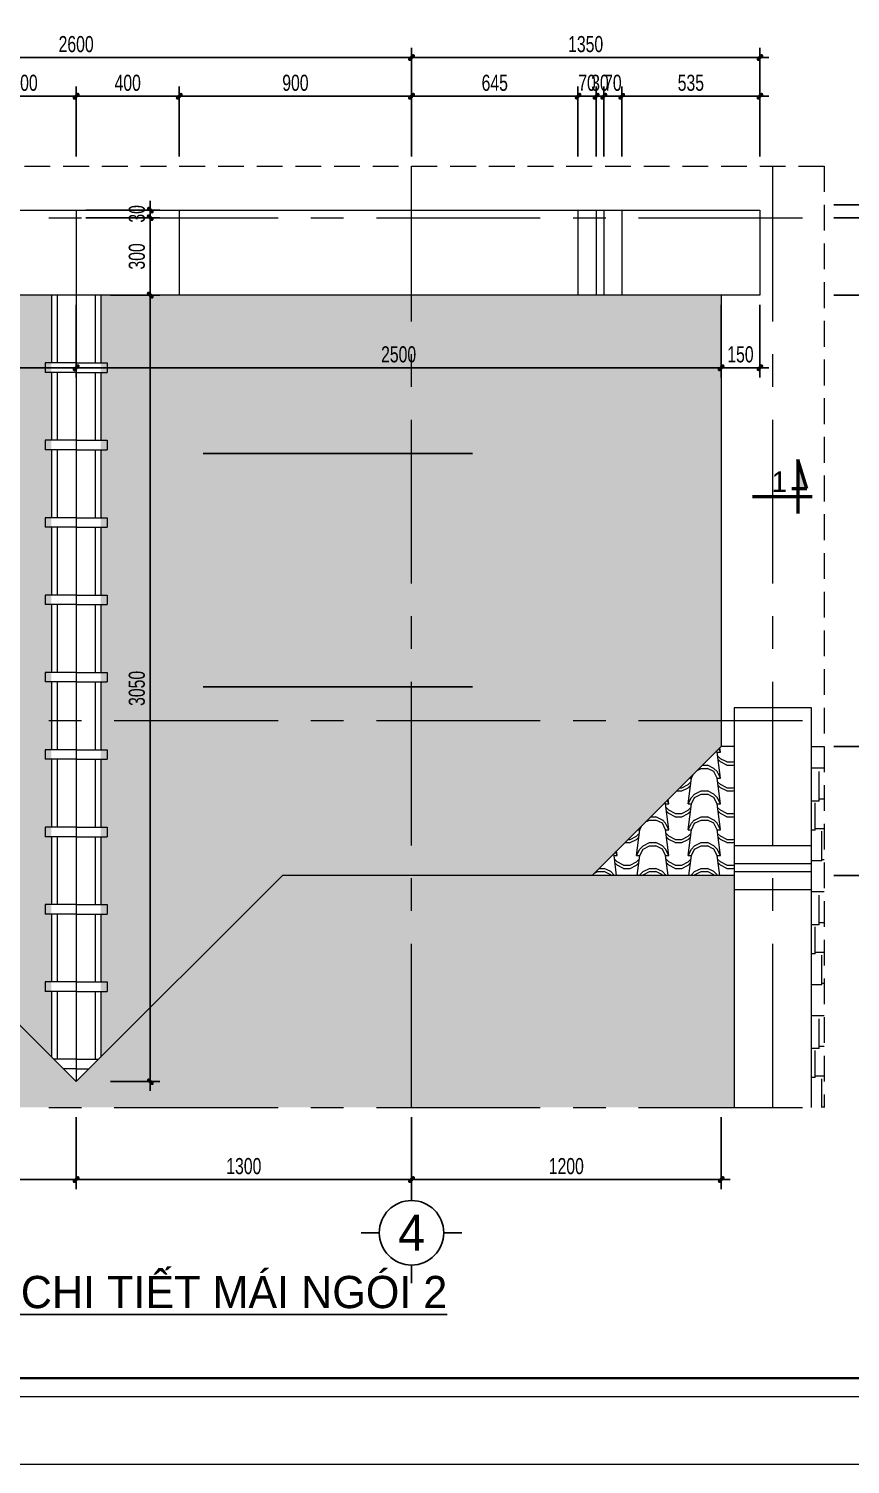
# Model space of a CAD drawing. Header units: inches. Extents: x 88947 to 296847, y 35049 to 161062.
# Drawn here: x 270730 to 273914, y 129559 to 135126 of the extents above; entities that cross this region are included whole.
import ezdxf
from ezdxf.enums import TextEntityAlignment as Align
from ezdxf.xclip import XClip

# ---------------------------------------------------------------- set-up
doc = ezdxf.new("R2010")
doc.units = ezdxf.units.IN
doc.header["$MEASUREMENT"] = 0
doc.header["$XCLIPFRAME"] = 0
doc.header["$PDMODE"] = 1
for name, pattern in [('ACAD_ISO03W100', [30, 12, -18]), ('CENTER', [50.8, 31.75, -6.35, 6.35, -6.35]), ('DASHED', [0.75, 0.5, -0.25])]:
    doc.linetypes.add(name, pattern=pattern)
for name, color, linetype, lineweight in [('A-Dims', 145, 'Continuous', 25), ('A-Text', 30, 'Continuous', 9), ('A-Wall', 2, 'Continuous', 35), ('CUA', 42, 'Continuous', 20), ('DIM', 7, 'Continuous', 25), ('GHICHU', 40, 'Continuous', 18), ('HACTH', 8, 'Continuous', 5), ('KHUNG 2', 144, 'Continuous', 18), ('NETCAT', 4, 'Continuous', 53), ('NETMANH', 192, 'Continuous', 18), ('netthay', 254, 'Continuous', 25), ('THAY', 3, 'Continuous', 18), ('TRUC', 252, 'ACAD_ISO03W100', 13)]:
    doc.layers.add(name, color=color, linetype=linetype, lineweight=lineweight)
doc.layers.add('text', color=2, linetype='Continuous')
doc.styles.add('FRANKO', font='VFRANKO.TTF')
doc.styles.add('tieude', font='VSOUVB.TTF')
doc.styles.add('VHELVEN', font='VHELVEN.TTF')
doc.styles.add('VNI-HELVE', font='VHELVEN.TTF')
doc.styles.add('VNI-HELVE-CONDENSE', font='VNARIAL.TTF', dxfattribs={"width": 0.7})
doc.dimstyles.new('TAS-50', dxfattribs={"dimscale": 25, "dimtxt": 2.5, "dimasz": 0.7, "dimexe": 1.5, "dimexo": 1.5, "dimgap": 0.8, "dimtad": 1, "dimdec": 0, "dimzin": 3, "dimdsep": 46, "dimtxsty": 'VNI-HELVE-CONDENSE', "dimblk": 'TICK', "dimcen": 2.5, "dimclrt": 71, "dimazin": 2, "dimtfac": 0.75, "dimtdec": 0, "dimtix": 1, "dimtmove": 2, "dimatfit": 2, "dimldrblk": 'TICK123', "dimfxl": 1.5, "dimtolj": 1, "dimtzin": 0, "dimarcsym": 0})
doc.dimstyles.new('TL 100', dxfattribs={"dimscale": 100, "dimtxt": 1.25, "dimasz": 0.5, "dimexe": 1, "dimexo": 1, "dimgap": 0.5, "dimtad": 1, "dimdec": 0, "dimzin": 3, "dimdsep": 46, "dimtxsty": 'VNI-HELVE-CONDENSE', "dimblk": 'DOT', "dimcen": 2, "dimclrt": 7, "dimazin": 2, "dimtfac": 0.75, "dimtdec": 0, "dimtix": 1, "dimtmove": 2, "dimatfit": 2, "dimfxl": 1.5, "dimtolj": 1, "dimtzin": 0, "dimarcsym": 0})
pattern_1 = [(90, (230703.42, 36473.69), (-100, 200), [25, -175]), (90, (230690.92, 36473.69), (-100, 200), [25, -75]), (90, (230678.42, 36573.69), (-100, 200), [25, -175]), (90, (230740.92, 36423.69), (-100, 200), [12.5, -100, 12.5, -75]), (135, (230715.92, 36436.195), (-100.00003, 6e-15), [17.6777, -265.165]), (135, (230678.42, 36423.695), (-100.00003, 6e-15), [12.63, -270.2127]), (135, (230665.92, 36423.695), (-100.00003, 6e-15), [15.15, -267.6927]), (225, (230665.92, 36548.695), (-100.00003, 6e-15), [15.15, -267.6927]), (225, (230678.42, 36548.695), (-100.00003, 6e-15), [12.63, -270.2127]), (225, (230715.92, 36536.195), (-100.00003, 6e-15), [17.6777, -265.165]), (116.56505, (230715.92, 36448.695), (-100, 4.5e-05), [27.9509, -195.6559]), (116.56505, (230703.42, 36448.695), (-100, 4.5e-05), [27.9509, -195.6559]), (116.56505, (230690.92, 36398.695), (-100, 4.5e-05), [27.9509, -195.6559]), (116.56505, (230678.42, 36398.695), (-100, 4.5e-05), [27.9509, -195.6559]), (153.43495, (230740.92, 36423.695), (-100.000001, -4.5e-05), [27.9509, -419.2627]), (153.43495, (230740.92, 36436.195), (-100.000001, -4.5e-05), [27.9509, -419.2627]), (206.56505, (230740.92, 36536.195), (-100.000001, 4.5e-05), [27.9509, -419.2627]), (206.56505, (230740.92, 36548.695), (-100.000001, 4.5e-05), [27.9509, -419.2627]), (243.43495, (230715.92, 36523.695), (-100, -4.5e-05), [27.9509, -195.6559]), (243.43495, (230703.42, 36523.695), (-100, -4.5e-05), [27.9509, -195.6559]), (243.43495, (230690.92, 36573.695), (-100, -4.5e-05), [27.9509, -195.6559]), (243.43495, (230678.42, 36573.695), (-100, -4.5e-05), [27.9509, -195.6559]), (172.874984, (230740.918, 36423.695), (-100.0000155, -2.54e-05), [100.7782, -1511.6733]), (187.125016, (230740.918, 36548.695), (-100.0000155, 2.54e-05), [100.7782, -1511.6733])]
pattern_2 = [(0, (231335.82, 36757.15), (200, 100), [25, -175]), (0, (231335.82, 36769.65), (200, 100), [25, -75]), (0, (231435.82, 36782.15), (200, 100), [25, -175]), (0, (231285.82, 36719.65), (200, 100), [12.5, -100, 12.5, -75]), (45, (231298.315, 36744.65), (0, 100.00003), [17.6777, -265.165]), (45, (231285.815, 36782.15), (0, 100.00003), [12.63, -270.2127]), (45, (231285.815, 36794.65), (0, 100.00003), [15.15, -267.6927]), (135, (231410.815, 36794.65), (0, 100.00003), [15.15, -267.6927]), (135, (231410.815, 36782.15), (0, 100.00003), [12.63, -270.2127]), (135, (231398.315, 36744.65), (0, 100.00003), [17.6777, -265.165]), (26.56505, (231310.815, 36744.65), (4.5e-05, 100), [27.9509, -195.6559]), (26.56505, (231310.815, 36757.15), (4.5e-05, 100), [27.9509, -195.6559]), (26.56505, (231260.815, 36769.65), (4.5e-05, 100), [27.9509, -195.6559]), (26.56505, (231260.815, 36782.15), (4.5e-05, 100), [27.9509, -195.6559]), (63.43495, (231285.815, 36719.65), (-4.5e-05, 100.000001), [27.9509, -419.2627]), (63.43495, (231298.315, 36719.65), (-4.5e-05, 100.000001), [27.9509, -419.2627]), (116.56505, (231398.315, 36719.65), (4.5e-05, 100.000001), [27.9509, -419.2627]), (116.56505, (231410.815, 36719.65), (4.5e-05, 100.000001), [27.9509, -419.2627]), (153.43495, (231385.815, 36744.65), (-4.5e-05, 100), [27.9509, -195.6559]), (153.43495, (231385.815, 36757.15), (-4.5e-05, 100), [27.9509, -195.6559]), (153.43495, (231435.815, 36769.65), (-4.5e-05, 100), [27.9509, -195.6559]), (153.43495, (231435.815, 36782.15), (-4.5e-05, 100), [27.9509, -195.6559]), (82.874984, (231285.815, 36719.651), (-2.54e-05, 100.0000155), [100.7782, -1511.6733]), (97.125016, (231410.815, 36719.651), (2.54e-05, 100.0000155), [100.7782, -1511.6733])]

# ---------------------------------------------------------------- blocks, each defined once
blk = doc.blocks.new('khung ten')
at = {"layer": 'A-Wall', "ltscale": 0.7}
blk.add_lwpolyline([(267204, -219099), (305804, -219099), (305804, -190799), (267204, -190799)], close=True, dxfattribs=at)
at = {"layer": 'KHUNG 2', "ltscale": 0.7}
blk.add_lwpolyline([(267004, -219299), (306004, -219299), (306004, -190599), (267004, -190599)], close=True, dxfattribs=at)
at = {"layer": 'NETMANH', "ltscale": 0.7}
blk.add_lwpolyline([(265004, -220042), (307004, -220042), (307004, -190342), (265004, -190342)], close=True, dxfattribs=at)
blk = doc.blocks.new('_Dot')
at = {"layer": 'netthay', "color": 0, "lineweight": -2}
blk.add_line((-0.5, 0), (-1, 0), dxfattribs=at)
at = {"layer": 'netthay', "color": 0, "const_width": 0.5}
blk.add_lwpolyline([(-0.25, 0, 1), (0.25, 0, 1)], format="xyb", close=True, dxfattribs=at)
blk = doc.blocks.new('A$C02956A0F')
at = {"layer": 'THAY'}
for p, q in [((263, 0), (263, 120.3)), ((263, 120.3), (300, 120.3)), ((563, 0), (563, 120.3)), ((563, 120.3), (600, 120.3)), ((863, 0), (863, 120.3)), ((863, 120.3), (900, 120.3)), ((1163, 0), (1163, 120.3)), ((1163, 120.3), (1200, 120.3)), ((1463, 0), (1463, 120.3)), ((1463, 120.3), (1500, 120.3)), ((1763, 0), (1763, 120.3)), ((1763, 120.3), (1800, 120.3)), ((2063, 0), (2063, 120.3)), ((2063, 120.3), (2100, 120.3)), ((2363, 0), (2363, 120.3)), ((2363, 120.3), (2400, 120.3)), ((2663, 0), (2663, 120.3)), ((2663, 120.3), (2700, 120.3)), ((2963, 0), (2963, 120.3)), ((2963, 120.3), (3000, 120.3)), ((3263, 0), (3263, 120.3)), ((3263, 120.3), (3300, 120.3)), ((3563, 0), (3563, 120.3)), ((3563, 120.3), (3600, 120.3)), ((3863, 0), (3863, 120.3)), ((3863, 120.3), (3900, 120.3)), ((4162.9, 0), (4162.9, 120.3)), ((4162.9, 120.3), (4200, 120.3)), ((4462.9, 0), (4462.9, 120.3)), ((4462.9, 120.3), (4500, 120.3)), ((4762.9, 0), (4762.9, 120.3)), ((4762.9, 120.3), (4800, 120.3)), ((5062.9, 0), (5062.9, 120.3)), ((5062.9, 120.3), (5100, 120.3)), ((0, 95.6), (263, 95.6)), ((0, 73.7), (263, 73.7)), ((300, 95.6), (563, 95.6)), ((300, 73.7), (563, 73.7)), ((600, 95.6), (863, 95.6)), ((600, 73.7), (863, 73.7)), ((900, 95.6), (1163, 95.6)), ((900, 73.7), (1163, 73.7)), ((1200, 95.6), (1463, 95.6)), ((1200, 73.7), (1463, 73.7)), ((1500, 95.6), (1763, 95.6)), ((1500, 73.7), (1763, 73.7)), ((1800, 95.6), (2063, 95.6)), ((1800, 73.7), (2063, 73.7)), ((2100, 95.6), (2363, 95.6)), ((2100, 73.7), (2363, 73.7)), ((2400, 95.6), (2663, 95.6)), ((2400, 73.7), (2663, 73.7)), ((2700, 95.6), (2963, 95.6)), ((2700, 73.7), (2963, 73.7)), ((3000, 95.6), (3263, 95.6)), ((3000, 73.7), (3263, 73.7)), ((3300, 95.6), (3563, 95.6)), ((3300, 73.7), (3563, 73.7)), ((3600, 95.6), (3863, 95.6)), ((3600, 73.7), (3863, 73.7)), ((3900, 95.6), (4162.9, 95.6)), ((3900, 73.7), (4162.9, 73.7)), ((4200, 95.6), (4462.9, 95.6)), ((4200, 73.7), (4462.9, 73.7)), ((4500, 95.6), (4762.9, 95.6)), ((4500, 73.7), (4762.9, 73.7)), ((4800, 95.6), (5062.9, 95.6)), ((4800, 73.7), (5062.9, 73.7)), ((263, 0), (263, -120.3)), ((563, 0), (563, -120.3)), ((863, 0), (863, -120.3)), ((1163, 0), (1163, -120.3)), ((1463, 0), (1463, -120.3)), ((1763, 0), (1763, -120.3)), ((2063, 0), (2063, -120.3)), ((2363, 0), (2363, -120.3)), ((2663, 0), (2663, -120.3)), ((2963, 0), (2963, -120.3)), ((3263, 0), (3263, -120.3)), ((3563, 0), (3563, -120.3)), ((3863, 0), (3863, -120.3)), ((4162.9, 0), (4162.9, -120.3)), ((4462.9, 0), (4462.9, -120.3)), ((4762.9, 0), (4762.9, -120.3)), ((5062.9, 0), (5062.9, -120.3)), ((0, -73.7), (263, -73.7)), ((0, -95.6), (263, -95.6)), ((300, -73.7), (563, -73.7)), ((300, -95.6), (563, -95.6)), ((600, -73.7), (863, -73.7)), ((600, -95.6), (863, -95.6)), ((900, -73.7), (1163, -73.7)), ((900, -95.6), (1163, -95.6)), ((1200, -73.7), (1463, -73.7)), ((1200, -95.6), (1463, -95.6)), ((1500, -73.7), (1763, -73.7)), ((1500, -95.6), (1763, -95.6)), ((1800, -73.7), (2063, -73.7)), ((1800, -95.6), (2063, -95.6)), ((2100, -73.7), (2363, -73.7)), ((2100, -95.6), (2363, -95.6)), ((2400, -73.7), (2663, -73.7)), ((2400, -95.6), (2663, -95.6)), ((2700, -73.7), (2963, -73.7)), ((2700, -95.6), (2963, -95.6)), ((3000, -73.7), (3263, -73.7)), ((3000, -95.6), (3263, -95.6)), ((3300, -73.7), (3563, -73.7)), ((3300, -95.6), (3563, -95.6)), ((3600, -73.7), (3863, -73.7)), ((3600, -95.6), (3863, -95.6)), ((3900, -73.7), (4162.9, -73.7)), ((3900, -95.6), (4162.9, -95.6)), ((4200, -73.7), (4462.9, -73.7)), ((4200, -95.6), (4462.9, -95.6)), ((4500, -73.7), (4762.9, -73.7)), ((4500, -95.6), (4762.9, -95.6)), ((4800, -73.7), (5062.9, -73.7)), ((4800, -95.6), (5062.9, -95.6)), ((263, -120.3), (300, -120.3)), ((563, -120.3), (600, -120.3)), ((863, -120.3), (900, -120.3)), ((1163, -120.3), (1200, -120.3)), ((1463, -120.3), (1500, -120.3)), ((1763, -120.3), (1800, -120.3)), ((2063, -120.3), (2100, -120.3)), ((2363, -120.3), (2400, -120.3)), ((2663, -120.3), (2700, -120.3)), ((2963, -120.3), (3000, -120.3)), ((3263, -120.3), (3300, -120.3)), ((3563, -120.3), (3600, -120.3)), ((3863, -120.3), (3900, -120.3)), ((4162.9, -120.3), (4200, -120.3)), ((4462.9, -120.3), (4500, -120.3)), ((4762.9, -120.3), (4800, -120.3)), ((5062.9, -120.3), (5100, -120.3))]:
    blk.add_line(p, q, dxfattribs=at)
for points in [[(300, 0), (300, 120.3)], [(600, 0), (600, 120.3)], [(900, 0), (900, 120.3)], [(1200, 0), (1200, 120.3)], [(1500, 0), (1500, 120.3)], [(1800, 0), (1800, 120.3)], [(2100, 0), (2100, 120.3)], [(2400, 0), (2400, 120.3)], [(2700, 0), (2700, 120.3)], [(3000, 0), (3000, 120.3)], [(3300, 0), (3300, 120.3)], [(3600, 0), (3600, 120.3)], [(3900, 0), (3900, 120.3)], [(4200, 0), (4200, 120.3)], [(4500, 0), (4500, 120.3)], [(4800, 0), (4800, 120.3)], [(5100, 0), (5100, 120.3)], [(300, 0), (300, -120.3)], [(600, 0), (600, -120.3)], [(900, 0), (900, -120.3)], [(1200, 0), (1200, -120.3)], [(1500, 0), (1500, -120.3)], [(1800, 0), (1800, -120.3)], [(2100, 0), (2100, -120.3)], [(2400, 0), (2400, -120.3)], [(2700, 0), (2700, -120.3)], [(3000, 0), (3000, -120.3)], [(3300, 0), (3300, -120.3)], [(3600, 0), (3600, -120.3)], [(3900, 0), (3900, -120.3)], [(4200, 0), (4200, -120.3)], [(4500, 0), (4500, -120.3)], [(4800, 0), (4800, -120.3)], [(5100, 0), (5100, -120.3)]]:
    blk.add_lwpolyline(points, dxfattribs=at)
blk = doc.blocks.new('TICK')
at = {"layer": 'A-Dims', "color": 1}
for p, q in [((-2, 0), (2, 0)), ((0, 1.5), (0, -1.5))]:
    blk.add_line(p, q, dxfattribs=at)
at = {"layer": 'A-Dims', "color": 1, "const_width": 0.788}
blk.add_lwpolyline([(-0.33, -0.35), (0.38, 0.38)], dxfattribs=at)
at = {"layer": 'A-Dims', "color": 1, "const_width": 0.394}
for points in [[(0.24, 0.52, -0.414214), (0.52, 0.52, -1)], [(0.52, 0.52, -0.414214), (0.52, 0.24, -1)], [(-0.47, -0.21, 0.414214), (-0.47, -0.49, 1)], [(-0.47, -0.49, 0.414214), (-0.19, -0.49, 1)]]:
    blk.add_lwpolyline(points, format="xyb", dxfattribs=at)
blk = doc.blocks.new('*D2086')
at = {"layer": 'Defpoints', "color": 0}
for p in [(270913.6, 134863.7), (270513.6, 134592.6), (270913.6, 134592.6)]:
    blk.add_point(p, dxfattribs=at)
at = {"layer": 'DIM', "color": 0, "lineweight": -2}
for p, q in [((270513.6, 134630.1), (270513.6, 134901.2)), ((270913.6, 134630.1), (270913.6, 134901.2)), ((270531.1, 134863.7), (270896.1, 134863.7))]:
    blk.add_line(p, q, dxfattribs=at)
at = {"layer": 'DIM', "color": 0, "lineweight": -2, "xscale": 17.5, "yscale": 17.5, "zscale": 17.5, "rotation": 180}
blk.add_blockref('TICK', (270513.6, 134863.7), dxfattribs=at)
at = {"layer": 'DIM', "color": 0, "lineweight": -2, "xscale": 17.5, "yscale": 17.5, "zscale": 17.5}
blk.add_blockref('TICK', (270913.6, 134863.7), dxfattribs=at)
at = {"layer": 'DIM', "color": 71, "insert": (270713.6, 134915.6), "char_height": 62.5, "attachment_point": 5, "style": 'VNI-HELVE-CONDENSE'}
blk.add_mtext('\\A1;400', dxfattribs=at)
blk = doc.blocks.new('TICK123')
at = {"layer": 'A-Dims', "color": 1}
blk.add_lwpolyline([(0.05, 0, 0, 0.84, 0), (-2.11, 0, 8.4, 8.4, 0)], format="xyseb", dxfattribs=at)
blk = doc.blocks.new('*D2088')
at = {"layer": 'Defpoints', "color": 0}
for p in [(272213.6, 135013.7), (269613.6, 134592.6), (272213.6, 134592.6)]:
    blk.add_point(p, dxfattribs=at)
at = {"layer": 'DIM', "color": 0, "lineweight": -2}
for p, q in [((269613.6, 134630.1), (269613.6, 135051.2)), ((269631.1, 135013.7), (272196.1, 135013.7)), ((272213.6, 134630.1), (272213.6, 135051.2))]:
    blk.add_line(p, q, dxfattribs=at)
at = {"layer": 'DIM', "color": 0, "lineweight": -2, "xscale": 17.5, "yscale": 17.5, "zscale": 17.5, "rotation": 180}
blk.add_blockref('TICK', (269613.6, 135013.7), dxfattribs=at)
at = {"layer": 'DIM', "color": 0, "lineweight": -2, "xscale": 17.5, "yscale": 17.5, "zscale": 17.5}
blk.add_blockref('TICK', (272213.6, 135013.7), dxfattribs=at)
at = {"layer": 'DIM', "color": 71, "insert": (270913.6, 135065.6), "char_height": 62.5, "attachment_point": 5, "style": 'VNI-HELVE-CONDENSE'}
blk.add_mtext('\\A1;2600', dxfattribs=at)
blk = doc.blocks.new('*D2089')
at = {"layer": 'Defpoints', "color": 0}
for p in [(273563.6, 135013.7), (272213.6, 134592.6), (273563.6, 134592.6)]:
    blk.add_point(p, dxfattribs=at)
at = {"layer": 'DIM', "color": 0, "lineweight": -2}
for p, q in [((272213.6, 134630.1), (272213.6, 135051.2)), ((272231.1, 135013.7), (273546.1, 135013.7)), ((273563.6, 134630.1), (273563.6, 135051.2))]:
    blk.add_line(p, q, dxfattribs=at)
at = {"layer": 'DIM', "color": 0, "lineweight": -2, "xscale": 17.5, "yscale": 17.5, "zscale": 17.5, "rotation": 180}
blk.add_blockref('TICK', (272213.6, 135013.7), dxfattribs=at)
at = {"layer": 'DIM', "color": 0, "lineweight": -2, "xscale": 17.5, "yscale": 17.5, "zscale": 17.5}
blk.add_blockref('TICK', (273563.6, 135013.7), dxfattribs=at)
at = {"layer": 'DIM', "color": 71, "insert": (272888.6, 135065.7), "char_height": 62.5, "attachment_point": 5, "style": 'VNI-HELVE-CONDENSE'}
blk.add_mtext('\\A1;1350', dxfattribs=at)
blk = doc.blocks.new('A$C7A0429F1')
at = {"layer": 'THAY'}
for points in [[(-704.7, 0), (-704.7, -300)], [(-634.7, 0), (-634.7, -300)], [(-604.6, 0), (-604.6, -300)], [(-534.5, 0), (-534.5, -300)]]:
    blk.add_lwpolyline(points, dxfattribs=at)
blk = doc.blocks.new('*D2090')
at = {"layer": 'Defpoints', "color": 0}
for p in [(273813.6, 134442.6), (273813.6, 134392.6), (274100.7, 134392.6)]:
    blk.add_point(p, dxfattribs=at)
at = {"layer": 'DIM', "color": 0, "lineweight": -2}
for p, q in [((273851.1, 134442.6), (274138.2, 134442.6)), ((274100.7, 134460.1), (274100.7, 134477.6)), ((274100.7, 134442.6), (274100.7, 134392.6)), ((273851.1, 134392.6), (274138.2, 134392.6)), ((274100.7, 134375.1), (274100.7, 134357.6))]:
    blk.add_line(p, q, dxfattribs=at)
at = {"layer": 'DIM', "color": 0, "lineweight": -2, "xscale": 17.5, "yscale": 17.5, "zscale": 17.5}
for p, rotation in [((274100.7, 134442.6), 270), ((274100.7, 134392.6), 90)]:
    blk.add_blockref('TICK', p, dxfattribs=dict(at, rotation=rotation))
at = {"layer": 'DIM', "color": 71, "insert": (274048.8, 134417.6), "char_height": 62.5, "attachment_point": 5, "rotation": 90, "style": 'VNI-HELVE-CONDENSE'}
blk.add_mtext('\\A1;50', dxfattribs=at)
blk = doc.blocks.new('*D2091')
at = {"layer": 'Defpoints', "color": 0}
for p in [(273813.6, 134392.6), (273813.6, 134092.6), (274100.7, 134092.6)]:
    blk.add_point(p, dxfattribs=at)
at = {"layer": 'DIM', "color": 0, "lineweight": -2}
for p, q in [((273851.1, 134392.6), (274138.2, 134392.6)), ((274100.7, 134375.1), (274100.7, 134110.1)), ((273851.1, 134092.6), (274138.2, 134092.6))]:
    blk.add_line(p, q, dxfattribs=at)
at = {"layer": 'DIM', "color": 0, "lineweight": -2, "xscale": 17.5, "yscale": 17.5, "zscale": 17.5}
for p, rotation in [((274100.7, 134392.6), 90), ((274100.7, 134092.6), 270)]:
    blk.add_blockref('TICK', p, dxfattribs=dict(at, rotation=rotation))
at = {"layer": 'DIM', "color": 71, "insert": (274048.8, 134242.6), "char_height": 62.5, "attachment_point": 5, "rotation": 90, "style": 'VNI-HELVE-CONDENSE'}
blk.add_mtext('\\A1;300', dxfattribs=at)
blk = doc.blocks.new('*D2092')
at = {"layer": 'Defpoints', "color": 0}
for p in [(273813.6, 134092.6), (273813.6, 132342.6), (274100.7, 132342.6)]:
    blk.add_point(p, dxfattribs=at)
at = {"layer": 'DIM', "color": 0, "lineweight": -2}
for p, q in [((273851.1, 134092.6), (274138.2, 134092.6)), ((274100.7, 134075.1), (274100.7, 132360.1)), ((273851.1, 132342.6), (274138.2, 132342.6))]:
    blk.add_line(p, q, dxfattribs=at)
at = {"layer": 'DIM', "color": 0, "lineweight": -2, "xscale": 17.5, "yscale": 17.5, "zscale": 17.5}
for p, rotation in [((274100.7, 134092.6), 90), ((274100.7, 132342.6), 270)]:
    blk.add_blockref('TICK', p, dxfattribs=dict(at, rotation=rotation))
at = {"layer": 'DIM', "color": 71, "insert": (274048.8, 133217.6), "char_height": 62.5, "attachment_point": 5, "rotation": 90, "style": 'VNI-HELVE-CONDENSE'}
blk.add_mtext('\\A1;1750', dxfattribs=at)
blk = doc.blocks.new('*D2093')
at = {"layer": 'Defpoints', "color": 0}
for p in [(273813.6, 132342.6), (273813.6, 131842.6), (274100.7, 131842.6)]:
    blk.add_point(p, dxfattribs=at)
at = {"layer": 'DIM', "color": 0, "lineweight": -2}
for p, q in [((273851.1, 132342.6), (274138.2, 132342.6)), ((274100.7, 132325.1), (274100.7, 131860.1)), ((273851.1, 131842.6), (274138.2, 131842.6))]:
    blk.add_line(p, q, dxfattribs=at)
at = {"layer": 'DIM', "color": 0, "lineweight": -2, "xscale": 17.5, "yscale": 17.5, "zscale": 17.5}
for p, rotation in [((274100.7, 132342.6), 90), ((274100.7, 131842.6), 270)]:
    blk.add_blockref('TICK', p, dxfattribs=dict(at, rotation=rotation))
at = {"layer": 'DIM', "color": 71, "insert": (274048.8, 132092.6), "char_height": 62.5, "attachment_point": 5, "rotation": 90, "style": 'VNI-HELVE-CONDENSE'}
blk.add_mtext('\\A1;500', dxfattribs=at)
blk = doc.blocks.new('*D2094')
at = {"layer": 'Defpoints', "color": 0}
for p in [(273813.6, 134392.6), (273813.6, 134092.6), (274250.7, 134092.6)]:
    blk.add_point(p, dxfattribs=at)
at = {"layer": 'DIM', "color": 0, "lineweight": -2}
for p, q in [((273851.1, 134392.6), (274288.2, 134392.6)), ((274250.7, 134375.1), (274250.7, 134110.1)), ((273851.1, 134092.6), (274288.2, 134092.6))]:
    blk.add_line(p, q, dxfattribs=at)
at = {"layer": 'DIM', "color": 0, "lineweight": -2, "xscale": 17.5, "yscale": 17.5, "zscale": 17.5}
for p, rotation in [((274250.7, 134392.6), 90), ((274250.7, 134092.6), 270)]:
    blk.add_blockref('TICK', p, dxfattribs=dict(at, rotation=rotation))
at = {"layer": 'DIM', "color": 71, "insert": (274198.8, 134242.6), "char_height": 62.5, "attachment_point": 5, "rotation": 90, "style": 'VNI-HELVE-CONDENSE'}
blk.add_mtext('\\A1;300', dxfattribs=at)
blk = doc.blocks.new('*D2095')
at = {"layer": 'Defpoints', "color": 0}
for p in [(273813.6, 134092.6), (273813.6, 131842.6), (274250.7, 131842.6)]:
    blk.add_point(p, dxfattribs=at)
at = {"layer": 'DIM', "color": 0, "lineweight": -2}
for p, q in [((273851.1, 134092.6), (274288.2, 134092.6)), ((274250.7, 134075.1), (274250.7, 131860.1)), ((273851.1, 131842.6), (274288.2, 131842.6))]:
    blk.add_line(p, q, dxfattribs=at)
at = {"layer": 'DIM', "color": 0, "lineweight": -2, "xscale": 17.5, "yscale": 17.5, "zscale": 17.5}
for p, rotation in [((274250.7, 134092.6), 90), ((274250.7, 131842.6), 270)]:
    blk.add_blockref('TICK', p, dxfattribs=dict(at, rotation=rotation))
at = {"layer": 'DIM', "color": 71, "insert": (274198.8, 132967.6), "char_height": 62.5, "attachment_point": 5, "rotation": 90, "style": 'VNI-HELVE-CONDENSE'}
blk.add_mtext('\\A1;2250', dxfattribs=at)
blk = doc.blocks.new('*D2096')
at = {"layer": 'Defpoints', "color": 0}
for p in [(270976.2, 134392.6), (271009.2, 134092.6), (271201, 134092.6)]:
    blk.add_point(p, dxfattribs=at)
at = {"layer": 'DIM', "color": 0, "lineweight": -2}
for p, q in [((271013.7, 134392.6), (271238.5, 134392.6)), ((271201, 134375.1), (271201, 134110.1)), ((271046.7, 134092.6), (271238.5, 134092.6))]:
    blk.add_line(p, q, dxfattribs=at)
at = {"layer": 'DIM', "color": 0, "lineweight": -2, "xscale": 17.5, "yscale": 17.5, "zscale": 17.5}
for p, rotation in [((271201, 134392.6), 90), ((271201, 134092.6), 270)]:
    blk.add_blockref('TICK', p, dxfattribs=dict(at, rotation=rotation))
at = {"layer": 'DIM', "color": 71, "insert": (271149.1, 134242.6), "char_height": 62.5, "attachment_point": 5, "rotation": 90, "style": 'VNI-HELVE-CONDENSE'}
blk.add_mtext('\\A1;300', dxfattribs=at)
blk = doc.blocks.new('*D2097')
at = {"layer": 'Defpoints', "color": 0}
for p in [(271009.2, 134092.6), (271009.2, 131042.6), (271201, 131042.6)]:
    blk.add_point(p, dxfattribs=at)
at = {"layer": 'DIM', "color": 0, "lineweight": -2}
for p, q in [((271046.7, 134092.6), (271238.5, 134092.6)), ((271201, 134075.1), (271201, 131060.1)), ((271046.7, 131042.6), (271238.5, 131042.6))]:
    blk.add_line(p, q, dxfattribs=at)
at = {"layer": 'DIM', "color": 0, "lineweight": -2, "xscale": 17.5, "yscale": 17.5, "zscale": 17.5}
for p, rotation in [((271201, 134092.6), 90), ((271201, 131042.6), 270)]:
    blk.add_blockref('TICK', p, dxfattribs=dict(at, rotation=rotation))
at = {"layer": 'DIM', "color": 71, "insert": (271149.1, 132567.6), "char_height": 62.5, "attachment_point": 5, "rotation": 90, "style": 'VNI-HELVE-CONDENSE'}
blk.add_mtext('\\A1;3050', dxfattribs=at)
blk = doc.blocks.new('*D2099')
at = {"layer": 'Defpoints', "color": 0}
for p in [(268413.6, 134092.6), (270913.6, 134092.6), (270913.6, 133810.7)]:
    blk.add_point(p, dxfattribs=at)
at = {"layer": 'DIM', "color": 0, "lineweight": -2}
for p, q in [((268413.6, 134055.1), (268413.6, 133773.2)), ((270913.6, 134055.1), (270913.6, 133773.2)), ((268431.1, 133810.7), (270896.1, 133810.7))]:
    blk.add_line(p, q, dxfattribs=at)
at = {"layer": 'DIM', "color": 0, "lineweight": -2, "xscale": 17.5, "yscale": 17.5, "zscale": 17.5, "rotation": 180}
blk.add_blockref('TICK', (268413.6, 133810.7), dxfattribs=at)
at = {"layer": 'DIM', "color": 0, "lineweight": -2, "xscale": 17.5, "yscale": 17.5, "zscale": 17.5}
blk.add_blockref('TICK', (270913.6, 133810.7), dxfattribs=at)
at = {"layer": 'DIM', "color": 71, "insert": (269663.6, 133862.6), "char_height": 62.5, "attachment_point": 5, "style": 'VNI-HELVE-CONDENSE'}
blk.add_mtext('\\A1;2500', dxfattribs=at)
blk = doc.blocks.new('*D2100')
at = {"layer": 'Defpoints', "color": 0}
for p in [(270913.6, 134092.6), (273413.6, 134092.6), (273413.6, 133810.7)]:
    blk.add_point(p, dxfattribs=at)
at = {"layer": 'DIM', "color": 0, "lineweight": -2}
for p, q in [((270913.6, 134055.1), (270913.6, 133773.2)), ((273413.6, 134055.1), (273413.6, 133773.2)), ((270931.1, 133810.7), (273396.1, 133810.7))]:
    blk.add_line(p, q, dxfattribs=at)
at = {"layer": 'DIM', "color": 0, "lineweight": -2, "xscale": 17.5, "yscale": 17.5, "zscale": 17.5, "rotation": 180}
blk.add_blockref('TICK', (270913.6, 133810.7), dxfattribs=at)
at = {"layer": 'DIM', "color": 0, "lineweight": -2, "xscale": 17.5, "yscale": 17.5, "zscale": 17.5}
blk.add_blockref('TICK', (273413.6, 133810.7), dxfattribs=at)
at = {"layer": 'DIM', "color": 71, "insert": (272163.6, 133862.6), "char_height": 62.5, "attachment_point": 5, "style": 'VNI-HELVE-CONDENSE'}
blk.add_mtext('\\A1;2500', dxfattribs=at)
blk = doc.blocks.new('*D2101')
at = {"layer": 'Defpoints', "color": 0}
for p in [(273413.6, 134092.6), (273563.6, 134092.6), (273563.6, 133810.7)]:
    blk.add_point(p, dxfattribs=at)
at = {"layer": 'DIM', "color": 0, "lineweight": -2}
for p, q in [((273413.6, 134055.1), (273413.6, 133773.2)), ((273563.6, 134055.1), (273563.6, 133773.2)), ((273431.1, 133810.7), (273546.1, 133810.7))]:
    blk.add_line(p, q, dxfattribs=at)
at = {"layer": 'DIM', "color": 0, "lineweight": -2, "xscale": 17.5, "yscale": 17.5, "zscale": 17.5, "rotation": 180}
blk.add_blockref('TICK', (273413.6, 133810.7), dxfattribs=at)
at = {"layer": 'DIM', "color": 0, "lineweight": -2, "xscale": 17.5, "yscale": 17.5, "zscale": 17.5}
blk.add_blockref('TICK', (273563.6, 133810.7), dxfattribs=at)
at = {"layer": 'DIM', "color": 71, "insert": (273488.6, 133862.6), "char_height": 62.5, "attachment_point": 5, "style": 'VNI-HELVE-CONDENSE'}
blk.add_mtext('\\A1;150', dxfattribs=at)
blk = doc.blocks.new('*D2103')
at = {"layer": 'Defpoints', "color": 0}
for p in [(269613.6, 130942.6), (270913.6, 130942.6), (270913.6, 130662.8)]:
    blk.add_point(p, dxfattribs=at)
at = {"layer": 'DIM', "color": 0, "lineweight": -2}
for p, q in [((269613.6, 130905.1), (269613.6, 130625.3)), ((270913.6, 130905.1), (270913.6, 130625.3)), ((269631.1, 130662.8), (270896.1, 130662.8))]:
    blk.add_line(p, q, dxfattribs=at)
at = {"layer": 'DIM', "color": 0, "lineweight": -2, "xscale": 17.5, "yscale": 17.5, "zscale": 17.5, "rotation": 180}
blk.add_blockref('TICK', (269613.6, 130662.8), dxfattribs=at)
at = {"layer": 'DIM', "color": 0, "lineweight": -2, "xscale": 17.5, "yscale": 17.5, "zscale": 17.5}
blk.add_blockref('TICK', (270913.6, 130662.8), dxfattribs=at)
at = {"layer": 'DIM', "color": 71, "insert": (270263.6, 130714.8), "char_height": 62.5, "attachment_point": 5, "style": 'VNI-HELVE-CONDENSE'}
blk.add_mtext('\\A1;1300', dxfattribs=at)
blk = doc.blocks.new('*D2104')
at = {"layer": 'Defpoints', "color": 0}
for p in [(270913.6, 130942.6), (272213.6, 130942.6), (272213.6, 130662.8)]:
    blk.add_point(p, dxfattribs=at)
at = {"layer": 'DIM', "color": 0, "lineweight": -2}
for p, q in [((270913.6, 130905.1), (270913.6, 130625.3)), ((272213.6, 130905.1), (272213.6, 130625.3)), ((270931.1, 130662.8), (272196.1, 130662.8))]:
    blk.add_line(p, q, dxfattribs=at)
at = {"layer": 'DIM', "color": 0, "lineweight": -2, "xscale": 17.5, "yscale": 17.5, "zscale": 17.5, "rotation": 180}
blk.add_blockref('TICK', (270913.6, 130662.8), dxfattribs=at)
at = {"layer": 'DIM', "color": 0, "lineweight": -2, "xscale": 17.5, "yscale": 17.5, "zscale": 17.5}
blk.add_blockref('TICK', (272213.6, 130662.8), dxfattribs=at)
at = {"layer": 'DIM', "color": 71, "insert": (271563.6, 130714.8), "char_height": 62.5, "attachment_point": 5, "style": 'VNI-HELVE-CONDENSE'}
blk.add_mtext('\\A1;1300', dxfattribs=at)
blk = doc.blocks.new('*D2105')
at = {"layer": 'Defpoints', "color": 0}
for p in [(272213.6, 130942.6), (273413.6, 130942.6), (273413.6, 130662.8)]:
    blk.add_point(p, dxfattribs=at)
at = {"layer": 'DIM', "color": 0, "lineweight": -2}
for p, q in [((272213.6, 130905.1), (272213.6, 130625.3)), ((273413.6, 130905.1), (273413.6, 130625.3)), ((272231.1, 130662.8), (273396.1, 130662.8))]:
    blk.add_line(p, q, dxfattribs=at)
at = {"layer": 'DIM', "color": 0, "lineweight": -2, "xscale": 17.5, "yscale": 17.5, "zscale": 17.5, "rotation": 180}
blk.add_blockref('TICK', (272213.6, 130662.8), dxfattribs=at)
at = {"layer": 'DIM', "color": 0, "lineweight": -2, "xscale": 17.5, "yscale": 17.5, "zscale": 17.5}
blk.add_blockref('TICK', (273413.6, 130662.8), dxfattribs=at)
at = {"layer": 'DIM', "color": 71, "insert": (272813.6, 130714.7), "char_height": 62.5, "attachment_point": 5, "style": 'VNI-HELVE-CONDENSE'}
blk.add_mtext('\\A1;1200', dxfattribs=at)
blk = doc.blocks.new('TRUCCOT')
for p, q in [((0, -140), (0, 0)), ((-250, -390), (-390, -390)), ((250, -390), (390, -390)), ((0, -640), (0, -780))]:
    blk.add_line(p, q)
blk.add_circle((0, -390), 250)
at = {"layer": 'GHICHU', "style": 'VHELVEN'}
blk.add_attdef('TRUC', text='', height=280, dxfattribs=at).set_placement((0, -390), align=Align.MIDDLE_CENTER)
blk = doc.blocks.new('dc')
at = {"layer": 'NETCAT'}
blk.add_hatch(color=256, dxfattribs=at).paths.add_polyline_path([(828, 672), (828, 147), (989, 147)])
for p, q in [((828, 672), (828, -310)), ((989, 147), (828, 672)), ((0, 0), (1087, 0)), ((717, 147), (989, 147))]:
    blk.add_line(p, q, dxfattribs=at)
at = {"style": 'VNI-HELVE', "flags": 4}
blk.add_attdef('E', text='', height=375, dxfattribs=at).set_placement((482, 272), align=Align.MIDDLE_CENTER)
blk = doc.blocks.new('*D2148')
at = {"layer": 'Defpoints', "color": 0}
for p in [(273029, 134863.7), (273029, 134592.6), (273563.6, 134592.6)]:
    blk.add_point(p, dxfattribs=at)
at = {"layer": 'DIM', "color": 0, "lineweight": -2}
for p, q in [((273029, 134630.1), (273029, 134901.2)), ((273563.6, 134630.1), (273563.6, 134901.2)), ((273546.1, 134863.7), (273046.5, 134863.7))]:
    blk.add_line(p, q, dxfattribs=at)
at = {"layer": 'DIM', "color": 0, "lineweight": -2, "xscale": 17.5, "yscale": 17.5, "zscale": 17.5, "rotation": 180}
blk.add_blockref('TICK', (273029, 134863.7), dxfattribs=at)
at = {"layer": 'DIM', "color": 0, "lineweight": -2, "xscale": 17.5, "yscale": 17.5, "zscale": 17.5}
blk.add_blockref('TICK', (273563.6, 134863.7), dxfattribs=at)
at = {"layer": 'DIM', "color": 71, "insert": (273296.3, 134915.7), "char_height": 62.5, "attachment_point": 5, "style": 'VNI-HELVE-CONDENSE'}
blk.add_mtext('\\A1;535', dxfattribs=at)
blk = doc.blocks.new('*D2149')
at = {"layer": 'Defpoints', "color": 0}
for p in [(272959, 134863.7), (272959, 134592.6), (273029, 134592.6)]:
    blk.add_point(p, dxfattribs=at)
at = {"layer": 'DIM', "color": 0, "lineweight": -2}
for p, q in [((272959, 134630.1), (272959, 134901.2)), ((273029, 134630.1), (273029, 134901.2)), ((272941.5, 134863.7), (272924, 134863.7)), ((273029, 134863.7), (272959, 134863.7)), ((273046.5, 134863.7), (273064, 134863.7))]:
    blk.add_line(p, q, dxfattribs=at)
at = {"layer": 'DIM', "color": 0, "lineweight": -2, "xscale": 17.5, "yscale": 17.5, "zscale": 17.5}
blk.add_blockref('TICK', (272959, 134863.7), dxfattribs=at)
at = {"layer": 'DIM', "color": 0, "lineweight": -2, "xscale": 17.5, "yscale": 17.5, "zscale": 17.5, "rotation": 180}
blk.add_blockref('TICK', (273029, 134863.7), dxfattribs=at)
at = {"layer": 'DIM', "color": 71, "insert": (272994, 134915.6), "char_height": 62.5, "attachment_point": 5, "style": 'VNI-HELVE-CONDENSE'}
blk.add_mtext('\\A1;70', dxfattribs=at)
blk = doc.blocks.new('*D2150')
at = {"layer": 'Defpoints', "color": 0}
for p in [(271313.6, 134863.7), (271313.6, 134592.6), (272213.6, 134592.6)]:
    blk.add_point(p, dxfattribs=at)
at = {"layer": 'DIM', "color": 0, "lineweight": -2}
for p, q in [((271313.6, 134630.1), (271313.6, 134901.2)), ((272213.6, 134630.1), (272213.6, 134901.2)), ((272196.1, 134863.7), (271331.1, 134863.7))]:
    blk.add_line(p, q, dxfattribs=at)
at = {"layer": 'DIM', "color": 0, "lineweight": -2, "xscale": 17.5, "yscale": 17.5, "zscale": 17.5, "rotation": 180}
blk.add_blockref('TICK', (271313.6, 134863.7), dxfattribs=at)
at = {"layer": 'DIM', "color": 0, "lineweight": -2, "xscale": 17.5, "yscale": 17.5, "zscale": 17.5}
blk.add_blockref('TICK', (272213.6, 134863.7), dxfattribs=at)
at = {"layer": 'DIM', "color": 71, "insert": (271763.6, 134915.6), "char_height": 62.5, "attachment_point": 5, "style": 'VNI-HELVE-CONDENSE'}
blk.add_mtext('\\A1;900', dxfattribs=at)
blk = doc.blocks.new('*D2151')
at = {"layer": 'Defpoints', "color": 0}
for p in [(270913.6, 134863.7), (270913.6, 134592.6), (271313.6, 134592.6)]:
    blk.add_point(p, dxfattribs=at)
at = {"layer": 'DIM', "color": 0, "lineweight": -2}
for p, q in [((270913.6, 134630.1), (270913.6, 134901.2)), ((271313.6, 134630.1), (271313.6, 134901.2)), ((271296.1, 134863.7), (270931.1, 134863.7))]:
    blk.add_line(p, q, dxfattribs=at)
at = {"layer": 'DIM', "color": 0, "lineweight": -2, "xscale": 17.5, "yscale": 17.5, "zscale": 17.5, "rotation": 180}
blk.add_blockref('TICK', (270913.6, 134863.7), dxfattribs=at)
at = {"layer": 'DIM', "color": 0, "lineweight": -2, "xscale": 17.5, "yscale": 17.5, "zscale": 17.5}
blk.add_blockref('TICK', (271313.6, 134863.7), dxfattribs=at)
at = {"layer": 'DIM', "color": 71, "insert": (271113.6, 134915.6), "char_height": 62.5, "attachment_point": 5, "style": 'VNI-HELVE-CONDENSE'}
blk.add_mtext('\\A1;400', dxfattribs=at)
blk = doc.blocks.new('*D2152')
at = {"layer": 'Defpoints', "color": 0}
for p in [(272928.9, 134863.7), (272928.9, 134592.6), (272959, 134592.6)]:
    blk.add_point(p, dxfattribs=at)
at = {"layer": 'DIM', "color": 0, "lineweight": -2}
for p, q in [((272928.9, 134630.1), (272928.9, 134901.2)), ((272959, 134630.1), (272959, 134901.2)), ((272911.4, 134863.7), (272893.9, 134863.7)), ((272959, 134863.7), (272928.9, 134863.7)), ((272976.5, 134863.7), (272994, 134863.7))]:
    blk.add_line(p, q, dxfattribs=at)
at = {"layer": 'DIM', "color": 0, "lineweight": -2, "xscale": 17.5, "yscale": 17.5, "zscale": 17.5}
blk.add_blockref('TICK', (272928.9, 134863.7), dxfattribs=at)
at = {"layer": 'DIM', "color": 0, "lineweight": -2, "xscale": 17.5, "yscale": 17.5, "zscale": 17.5, "rotation": 180}
blk.add_blockref('TICK', (272959, 134863.7), dxfattribs=at)
at = {"layer": 'DIM', "color": 71, "insert": (272944, 134915.7), "char_height": 62.5, "attachment_point": 5, "style": 'VNI-HELVE-CONDENSE'}
blk.add_mtext('\\A1;30', dxfattribs=at)
blk = doc.blocks.new('*D2153')
at = {"layer": 'Defpoints', "color": 0}
for p in [(272858.9, 134863.7), (272858.9, 134592.6), (272928.9, 134592.6)]:
    blk.add_point(p, dxfattribs=at)
at = {"layer": 'DIM', "color": 0, "lineweight": -2}
for p, q in [((272858.9, 134630.1), (272858.9, 134901.2)), ((272928.9, 134630.1), (272928.9, 134901.2)), ((272841.4, 134863.7), (272823.9, 134863.7)), ((272928.9, 134863.7), (272858.9, 134863.7)), ((272946.4, 134863.7), (272963.9, 134863.7))]:
    blk.add_line(p, q, dxfattribs=at)
at = {"layer": 'DIM', "color": 0, "lineweight": -2, "xscale": 17.5, "yscale": 17.5, "zscale": 17.5}
blk.add_blockref('TICK', (272858.9, 134863.7), dxfattribs=at)
at = {"layer": 'DIM', "color": 0, "lineweight": -2, "xscale": 17.5, "yscale": 17.5, "zscale": 17.5, "rotation": 180}
blk.add_blockref('TICK', (272928.9, 134863.7), dxfattribs=at)
at = {"layer": 'DIM', "color": 71, "insert": (272893.9, 134915.6), "char_height": 62.5, "attachment_point": 5, "style": 'VNI-HELVE-CONDENSE'}
blk.add_mtext('\\A1;70', dxfattribs=at)
blk = doc.blocks.new('*D2154')
at = {"layer": 'Defpoints', "color": 0}
for p in [(272213.6, 134863.7), (272213.6, 134592.6), (272858.9, 134592.6)]:
    blk.add_point(p, dxfattribs=at)
at = {"layer": 'DIM', "color": 0, "lineweight": -2}
for p, q in [((272213.6, 134630.1), (272213.6, 134901.2)), ((272858.9, 134630.1), (272858.9, 134901.2)), ((272841.4, 134863.7), (272231.1, 134863.7))]:
    blk.add_line(p, q, dxfattribs=at)
at = {"layer": 'DIM', "color": 0, "lineweight": -2, "xscale": 17.5, "yscale": 17.5, "zscale": 17.5, "rotation": 180}
blk.add_blockref('TICK', (272213.6, 134863.7), dxfattribs=at)
at = {"layer": 'DIM', "color": 0, "lineweight": -2, "xscale": 17.5, "yscale": 17.5, "zscale": 17.5}
blk.add_blockref('TICK', (272858.9, 134863.7), dxfattribs=at)
at = {"layer": 'DIM', "color": 71, "insert": (272536.3, 134915.6), "char_height": 62.5, "attachment_point": 5, "style": 'VNI-HELVE-CONDENSE'}
blk.add_mtext('\\A1;645', dxfattribs=at)
blk = doc.blocks.new('*D2162')
at = {"layer": 'Defpoints', "color": 0}
for p in [(270913.6, 134422.6), (270913.6, 134392.6), (271201, 134422.6)]:
    blk.add_point(p, dxfattribs=at)
at = {"layer": 'DIM', "color": 0, "lineweight": -2}
for p, q in [((271201, 134440.1), (271201, 134457.6)), ((270951.1, 134422.6), (271238.5, 134422.6)), ((270951.1, 134392.6), (271238.5, 134392.6)), ((271201, 134392.6), (271201, 134422.6)), ((271201, 134375.1), (271201, 134357.6))]:
    blk.add_line(p, q, dxfattribs=at)
at = {"layer": 'DIM', "color": 0, "lineweight": -2, "xscale": 17.5, "yscale": 17.5, "zscale": 17.5}
for p, rotation in [((271201, 134422.6), 270), ((271201, 134392.6), 90)]:
    blk.add_blockref('TICK', p, dxfattribs=dict(at, rotation=rotation))
at = {"layer": 'DIM', "color": 71, "insert": (271149.1, 134407.6), "char_height": 62.5, "attachment_point": 5, "rotation": 90, "style": 'VNI-HELVE-CONDENSE'}
blk.add_mtext('\\A1;30', dxfattribs=at)

msp = doc.modelspace()

# ---------------------------------------------------------------- hatches: boundary and pattern name
at = {"layer": 'HACTH'}
h = msp.add_hatch(dxfattribs=at)
h.set_pattern_fill('TILE_02', color=256, scale=100, angle=90, style=0, pattern_type=2)
h.set_pattern_definition(pattern_1)
h.paths.add_polyline_path([(270818, 134092.6), (269713.6, 134092.6), (269713.6, 132442.6), (270818, 132442.6)])
h.paths.add_polyline_path([(269713.6, 134092.6), (268413.6, 134092.6), (268413.6, 132442.6), (269713.6, 132442.6)])
h.paths.add_polyline_path([(269713.6, 132442.6), (268413.6, 132442.6), (268413.6, 132342.6), (268913.6, 131842.6), (269713.6, 131842.6)])
h.paths.add_polyline_path([(270818, 132442.6), (269713.6, 132442.6), (269713.6, 131842.6), (270113.6, 131842.6), (270818, 131138.3)])
h.paths.add_polyline_path([(269582.4, 133910.1), (269744.8, 133910.1), (269744.8, 133815.1), (269582.4, 133815.1)], flags=9)
h = msp.add_hatch(dxfattribs=at)
h.set_pattern_fill('TILE_02', color=256, scale=100, angle=90, style=0, pattern_type=2)
h.set_pattern_definition(pattern_1)
h.paths.add_polyline_path([(271009.2, 134092.6), (272113.6, 134092.6), (272113.6, 132442.6), (271009.2, 132442.6)])
h.paths.add_polyline_path([(272113.6, 134092.6), (273413.6, 134092.6), (273413.6, 132442.6), (272113.6, 132442.6)])
h.paths.add_polyline_path([(272113.6, 132442.6), (273413.6, 132442.6), (273413.6, 132342.6), (272913.6, 131842.6), (272113.6, 131842.6)])
h.paths.add_polyline_path([(271009.2, 132442.6), (272113.6, 132442.6), (272113.6, 131842.6), (271713.6, 131842.6), (271009.2, 131138.3)])
h.paths.add_polyline_path([(272244.8, 133910.1), (272082.4, 133910.1), (272082.4, 133815.1), (272244.8, 133815.1)], flags=9)
h = msp.add_hatch(dxfattribs=at)
h.set_pattern_fill('TILE_02', color=256, scale=100, style=0, pattern_type=2)
h.set_pattern_definition(pattern_2)
h.paths.add_polyline_path([(272913.6, 131842.6), (273413.6, 132342.6), (273463.6, 132342.6), (273463.6, 131842.6)])
h = msp.add_hatch(dxfattribs=at)
h.set_pattern_fill('AR-RSHKE', color=256, scale=10, style=0)
h.set_pattern_definition([(180, (276863.6, 128538.28), (-255, 120), [60, -50, 70, -30, 90, -40]), (180, (276803.6, 128543.28), (-255, 120), [50, -190, 40, -60]), (180, (276683.6, 128530.78), (-255, 120), [30, -310]), (90, (276863.6, 128538.28), (85, 120), [115, -365]), (90, (276803.6, 128538.28), (85, 120), [112.5, -367.5]), (90, (276753.6, 128538.28), (85, 120), [105, -375]), (90, (276683.6, 128530.78), (85, 120), [115, -365]), (90, (276653.6, 128530.78), (85, 120), [115, -365]), (90, (276563.6, 128538.28), (85, 120), [110, -370])])
h.paths.add_polyline_path([(273813.6, 130942.6), (273813.6, 132342.6), (273763.6, 132342.6), (273763.6, 130942.6)])
h = msp.add_hatch(dxfattribs=at)
h.set_pattern_fill('TILE_02', color=256, scale=100, style=0, pattern_type=2)
h.set_pattern_definition(pattern_2)
h.paths.add_polyline_path([(269713.6, 131842.6), (268363.6, 131842.6), (268363.6, 130942.6), (269713.6, 130942.6)])
h.paths.add_polyline_path([(273463.6, 131842.6), (272113.6, 131842.6), (272113.6, 130942.6), (273463.6, 130942.6)])
h.paths.add_polyline_path([(271713.6, 131842.6), (270913.6, 131042.6), (270113.6, 131842.6), (269713.6, 131842.6), (269713.6, 130942.6), (272113.6, 130942.6), (272113.6, 131842.6)])

# ---------------------------------------------------------------- linework, layer by layer
at = {"layer": 'KHUNG 2', "linetype": 'DASHED', "ltscale": 200}
msp.add_lwpolyline([(268013.6, 130942.6), (268013.6, 134592.6), (273813.6, 134592.6), (273813.6, 130942.6)], dxfattribs=at)
at = {"layer": 'THAY'}
msp.add_lwpolyline([(268263.6, 134422.6), (273563.6, 134422.6), (273563.6, 134092.6), (268263.6, 134092.6)], close=True, dxfattribs=at)
for points in [[(270913.6, 134422.6), (270913.6, 134092.6)], [(270913.6, 134392.6), (270913.6, 131042.6)], [(271313.6, 134422.6), (271313.6, 134092.6)], [(272858.9, 134422.6), (272858.9, 134092.6)], [(272928.9, 134422.6), (272928.9, 134092.6)], [(272959, 134422.6), (272959, 134092.6)], [(273029, 134422.6), (273029, 134092.6)], [(273413.6, 134092.6), (273413.6, 132342.6)], [(273763.6, 130942.6), (273763.6, 132492.6), (273463.6, 132492.6), (273463.6, 130942.6)], [(273463.6, 132342.6), (273413.6, 132342.6), (272913.6, 131842.6)], [(273763.6, 132342.6), (273813.6, 132342.6)], [(273463.6, 131842.6), (271713.6, 131842.6), (270913.6, 131042.6), (270113.6, 131842.6), (268363.6, 131842.6)], [(273463.6, 131842.6), (271713.6, 131842.6)]]:
    msp.add_lwpolyline(points, dxfattribs=at)
at = {"layer": 'TRUC', "linetype": 'CENTER', "ltscale": 20}
for points in [[(272213.6, 130942.6), (272213.6, 134592.6)], [(273613.6, 130942.6), (273613.6, 134592.6)], [(268013.6, 134392.6), (273813.6, 134392.6)], [(268013.6, 132442.6), (273813.6, 132442.6)], [(268013.6, 130942.6), (273813.6, 130942.6)]]:
    msp.add_lwpolyline(points, dxfattribs=at)

# ---------------------------------------------------------------- block references
ref = msp.add_blockref('dc', (273535.3, 133312.1), dxfattribs=dict(xscale=0.2124999999650754, yscale=0.2125000000232831, zscale=0.2125))
ref.add_attrib('E', '1', dxfattribs={"height": 79.7, "style": 'tieude'}).set_placement((273638.9, 133369.2), align=Align.MIDDLE_CENTER)
at = {"layer": 'A-Text', "xscale": 0.3535714285681024, "yscale": 0.3535714286845177, "zscale": 0.3535714286832132}
msp.add_blockref('khung ten', (173449.4, 207359.5), dxfattribs=at)
at = {"layer": 'DIM'}
ref = msp.add_blockref('TRUCCOT', (272213.6, 130651.6), dxfattribs=dict(at, xscale=0.5, yscale=0.5, zscale=0.5))
ref.add_attrib('TRUC', '4', dxfattribs={"layer": 'GHICHU', "height": 140, "style": 'FRANKO'}).set_placement((272213.6, 130456.6), align=Align.MIDDLE_CENTER)
at = {"layer": 'NETMANH'}
ref = msp.add_blockref('A$C02956A0F', (270913.6, 134092.6), dxfattribs=dict(at, rotation=270))
XClip(ref).set_block_clipping_path([(3049.999999999, 0.0000000001), (2643.9503310899, 406.0496689092), (-0.000000001, 406.0496689092), (-0.000000001, -617.303340301), (2383.7613037386, -666.2386962603)])
at = {"layer": 'THAY', "rotation": 90}
msp.add_blockref('A$C7A0429F1', (273463.6, 132492.6), dxfattribs=at)

# ---------------------------------------------------------------- texts
at = {"layer": 'text', "insert": (269779.8, 130289.3), "char_height": 125, "width": 5864.249, "attachment_point": 1, "style": 'FRANKO'}
msp.add_mtext('{\\LMAËT BAÈNG CHI TIEÁT MAÙI NGOÙI 2\\P\\H0.8x;\\lTL: 1/50}', dxfattribs=at)

# ---------------------------------------------------------------- dimensions: what is measured, and where the dimension line sits
at = {"layer": 'DIM'}
for base, p1, p2, picture, middle in [((272213.6, 135013.7), (269613.6, 134592.6), (272213.6, 134592.6), '*D2088', (270913.6, 135065.6)), ((273563.6, 135013.7), (272213.6, 134592.6), (273563.6, 134592.6), '*D2089', (272888.6, 135065.7)), ((270913.6, 134863.7), (270513.6, 134592.6), (270913.6, 134592.6), '*D2086', (270713.6, 134915.6)), ((270913.6, 133810.7), (268413.6, 134092.6), (270913.6, 134092.6), '*D2099', (269663.6, 133862.6)), ((273413.6, 133810.7), (270913.6, 134092.6), (273413.6, 134092.6), '*D2100', (272163.6, 133862.6)), ((273563.6, 133810.7), (273413.6, 134092.6), (273563.6, 134092.6), '*D2101', (273488.6, 133862.6)), ((270913.6, 130662.8), (269613.6, 130942.6), (270913.6, 130942.6), '*D2103', (270263.6, 130714.8)), ((272213.6, 130662.8), (270913.6, 130942.6), (272213.6, 130942.6), '*D2104', (271563.6, 130714.8)), ((273413.6, 130662.8), (272213.6, 130942.6), (273413.6, 130942.6), '*D2105', (272813.6, 130714.7))]:
    dim = msp.add_linear_dim(base=base, p1=p1, p2=p2, dimstyle='TAS-50', dxfattribs=at)
    dim.commit()
    dim.dimension.update_dxf_attribs({"geometry": picture, "text_midpoint": middle})
for base, p1, p2, angle, picture, middle in [((270913.6, 134863.7), (271313.6, 134592.6), (270913.6, 134592.6), 180, '*D2151', (271113.6, 134915.6)), ((271313.6, 134863.7), (272213.6, 134592.6), (271313.6, 134592.6), 180, '*D2150', (271763.6, 134915.6)), ((272213.6, 134863.7), (272858.9, 134592.6), (272213.6, 134592.6), 180, '*D2154', (272536.3, 134915.6)), ((272858.9, 134863.7), (272928.9, 134592.6), (272858.9, 134592.6), 180, '*D2153', (272893.9, 134915.6)), ((272928.9, 134863.7), (272959, 134592.6), (272928.9, 134592.6), 180, '*D2152', (272944, 134915.7)), ((272959, 134863.7), (273029, 134592.6), (272959, 134592.6), 180, '*D2149', (272994, 134915.6)), ((273029, 134863.7), (273563.6, 134592.6), (273029, 134592.6), 180, '*D2148', (273296.3, 134915.7)), ((271201, 134422.6), (270913.6, 134392.6), (270913.6, 134422.6), 90, '*D2162', (271149.1, 134407.6)), ((274100.7, 134392.6), (273813.6, 134442.6), (273813.6, 134392.6), 90, '*D2090', (274048.8, 134417.6)), ((271201, 134092.6), (270976.2, 134392.6), (271009.2, 134092.6), 90, '*D2096', (271149.1, 134242.6)), ((274100.7, 134092.6), (273813.6, 134392.6), (273813.6, 134092.6), 90, '*D2091', (274048.8, 134242.6)), ((274250.7, 134092.6), (273813.6, 134392.6), (273813.6, 134092.6), 90, '*D2094', (274198.8, 134242.6)), ((271201, 131042.6), (271009.2, 134092.6), (271009.2, 131042.6), 90, '*D2097', (271149.1, 132567.6)), ((274100.7, 132342.6), (273813.6, 134092.6), (273813.6, 132342.6), 90, '*D2092', (274048.8, 133217.6)), ((274250.7, 131842.6), (273813.6, 134092.6), (273813.6, 131842.6), 90, '*D2095', (274198.8, 132967.6)), ((274100.7, 131842.6), (273813.6, 132342.6), (273813.6, 131842.6), 90, '*D2093', (274048.8, 132092.6))]:
    dim = msp.add_linear_dim(base=base, p1=p1, p2=p2, angle=angle, dimstyle='TAS-50', dxfattribs=at)
    dim.commit()
    dim.dimension.update_dxf_attribs({"geometry": picture, "text_midpoint": middle})

# ---------------------------------------------------------------- leaders
at = {"layer": 'CUA'}
for points in [[(272450.4, 133479), (271405.9, 133479)], [(272450.4, 132574), (271405.9, 132574)]]:
    msp.add_leader(points, dimstyle='TL 100', override={"dimasz": 1.5, "dimgap": 0.5, "dimtad": 0}, dxfattribs=at)

doc.saveas('drawing.dxf')
